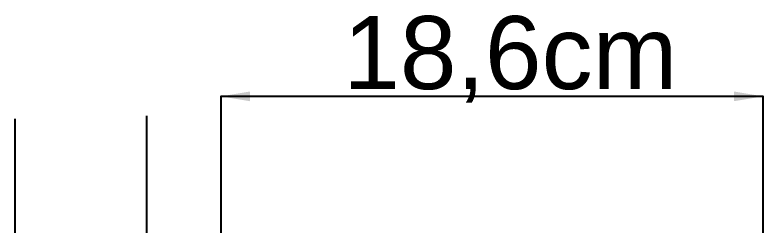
# Model space of a CAD drawing. Header units: millimetres. Extents: x -305 to 1353, y -289 to 1176.
# Drawn here: x 269.17 to 295.29, y 1141.5 to 1148.82 of the extents above; entities that cross this region are included whole.
import ezdxf

# ---------------------------------------------------------------- set-up
doc = ezdxf.new("R2010")
doc.units = ezdxf.units.MM
doc.header["$MEASUREMENT"] = 0
doc.layers.add('PDF_0', color=7, linetype='Continuous')
doc.layers.add('PDF_Text', color=7, linetype='Continuous')
doc.styles.add('PDF Arial', font='arial.ttf')

msp = doc.modelspace()

# ---------------------------------------------------------------- linework, layer by layer
at = {"layer": 'PDF_0', "color": 150, "lineweight": 25, "true_color": 0x007eff}
msp.add_lwpolyline([(295.287, 1138.516), (295.287, 1145.985), (276.362, 1145.985), (276.362, 1141.099)], dxfattribs=at)
at = {"layer": 'PDF_0', "lineweight": 25}
for points in [[(269.174, 1145.199), (269.174, 1000.931)], [(273.779, 1004.02), (273.779, 1056.471), (273.779, 1109.315), (273.779, 1145.311)]]:
    msp.add_lwpolyline(points, dxfattribs=at)
at = {"layer": 'PDF_0', "color": 150, "true_color": 0x007eff, "transparency": 33554559}
for points in [[(277.373, 1146.154), (277.373, 1145.817), (276.362, 1145.985)], [(294.276, 1146.154), (294.276, 1145.817), (295.287, 1145.985)]]:
    msp.add_solid(points, dxfattribs=at)

# ---------------------------------------------------------------- texts
at = {"layer": 'PDF_Text', "color": 30, "true_color": 0xff7e00, "insert": (280.63, 1145.764), "char_height": 2.548, "attachment_point": 7, "style": 'PDF Arial'}
msp.add_mtext('18,6cm', dxfattribs=at)

doc.saveas('drawing.dxf')
